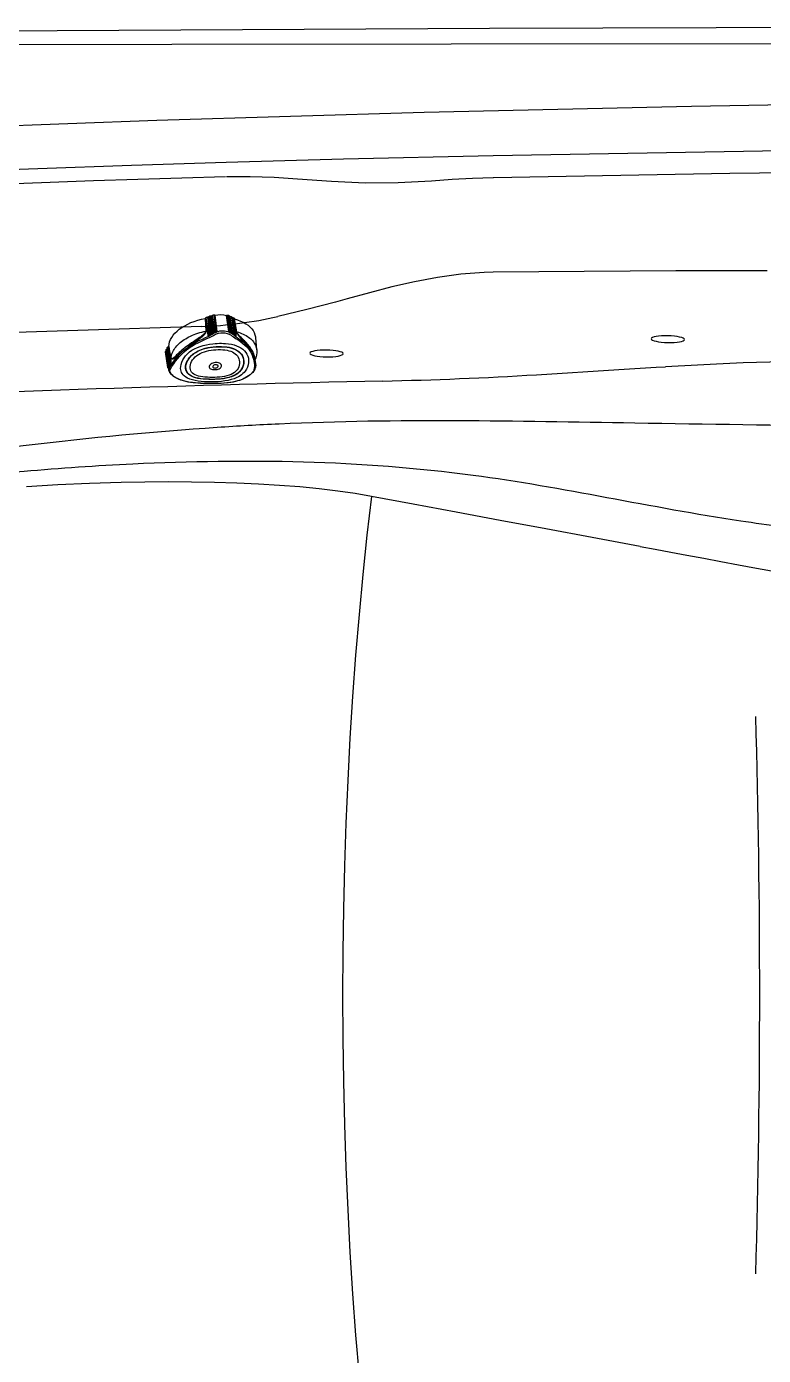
# Model space of a CAD drawing. Extents: x 398 to 509, y 623 to 780.
# Drawn here: x 421.09 to 437.24, y 705.87 to 735 of the extents above; entities that cross this region are included whole.
import ezdxf

# ---------------------------------------------------------------- set-up
doc = ezdxf.new("R2010")
doc.units = 0
doc.header["$MEASUREMENT"] = 0
for name, color, linetype in [('1', 4, 'Continuous'), ('JET', 3, 'Continuous'), ('LIGHT', 2, 'Continuous')]:
    doc.layers.add(name, color=color, linetype=linetype)

# ---------------------------------------------------------------- blocks, each defined once
blk = doc.blocks.new('On-OffValve_1646201-1')
at = {"layer": '1', "color": 3, "linetype": 'Continuous'}
for p, q in [((-0.083, 1.412), (-0.387, 1.218)), ((0.75, 1.263), (0.326, 1.005)), ((0.342, 0.985), (0.782, 1.238)), ((0.781, 1.24), (0.345, 0.992)), ((0.355, 0.969), (0.796, 1.222)), ((0.387, 1.08), (0.724, 1.254)), ((0.395, 1.074), (0.694, 1.229)), ((0.825, 1.229), (0.413, 0.979)), ((0.432, 0.965), (0.856, 1.206)), ((0.485, 0.939), (0.883, 1.18)), ((0.9, 1.189), (0.502, 0.947)), ((0.656, 1.088), (0.857, 1.203)), ((0.87, 1.187), (0.67, 1.072)), ((0.73, 1.25), (0.724, 1.254)), ((0.782, 1.238), (0.781, 1.24)), ((0.796, 1.222), (0.806, 1.217)), ((0.857, 1.203), (0.856, 1.206)), ((0.87, 1.187), (0.883, 1.18)), ((0.883, 1.18), (0.885, 1.179)), ((-0.807, 0.81), (-0.806, 0.819)), ((-0.807, 0.818), (-0.807, 0.81)), ((-0.806, 0.819), (-0.806, 0.811)), ((-0.799, 0.831), (-0.802, 0.829)), ((-0.787, 0.838), (-0.799, 0.831)), ((-0.787, 0.839), (-0.783, 0.86)), ((-0.784, 0.859), (-0.787, 0.838)), ((-0.787, 0.839), (-0.784, 0.844)), ((-0.784, 0.844), (-0.783, 0.86)), ((-0.783, 0.86), (-0.784, 0.859)), ((-0.783, 0.86), (-0.783, 0.859)), ((-0.754, 0.885), (-0.774, 0.873)), ((-0.764, 0.869), (-0.764, 0.866)), ((-0.764, 0.866), (-0.759, 0.869)), ((-0.761, 0.864), (-0.764, 0.866)), ((-0.757, 0.874), (-0.762, 0.87)), ((-0.76, 0.868), (-0.761, 0.866)), ((-0.752, 0.895), (-0.756, 0.875)), ((-0.755, 0.876), (-0.751, 0.896)), ((-0.755, 0.876), (-0.751, 0.88)), ((-0.751, 0.88), (-0.751, 0.896)), ((-0.585, 1.004), (-0.741, 0.91)), ((-0.732, 0.901), (-0.689, 0.926)), ((-0.732, 0.904), (-0.732, 0.901)), ((-0.596, 0.986), (-0.73, 0.907)), ((-0.586, 0.991), (-0.637, 0.961)), ((-0.628, 0.965), (-0.636, 0.96)), ((-0.594, 0.989), (-0.594, 0.989)), ((0.316, 0.996), (0.306, 0.99)), ((0.318, 0.998), (0.308, 0.986)), ((0.309, 0.975), (0.323, 0.992)), ((0.309, 0.975), (0.318, 0.972)), ((0.318, 0.998), (0.318, 0.998)), ((0.323, 0.992), (0.318, 0.972)), ((0.342, 0.988), (0.342, 0.985)), ((0.395, 1.074), (0.387, 1.08)), ((0.392, 0.943), (0.406, 0.939)), ((0.407, 0.974), (0.393, 0.966)), ((0.406, 0.974), (0.396, 0.962)), ((0.398, 0.95), (0.412, 0.967)), ((0.407, 0.974), (0.406, 0.973)), ((0.408, 0.947), (0.406, 0.939)), ((0.406, 0.939), (0.422, 0.935)), ((0.412, 0.967), (0.408, 0.947)), ((0.43, 0.958), (0.656, 1.088)), ((0.431, 0.962), (0.43, 0.958)), ((0.431, 0.932), (0.67, 1.072)), ((0.67, 1.072), (0.443, 0.942)), ((0.5, 0.945), (0.489, 0.934)), ((0.489, 0.919), (0.506, 0.936)), ((0.491, 0.936), (0.489, 0.934)), ((0.489, 0.919), (0.499, 0.914)), ((0.506, 0.936), (0.499, 0.914)), ((0.522, 0.924), (0.934, 1.157)), ((0.524, 0.93), (0.522, 0.924)), ((0.933, 1.161), (0.524, 0.93)), ((0.533, 0.907), (0.945, 1.14)), ((1.16, 0.872), (0.756, 0.629)), ((1.174, 0.858), (0.77, 0.616)), ((0.776, 0.616), (1.177, 0.857)), ((1.194, 0.793), (0.784, 0.567)), ((0.785, 0.584), (1.195, 0.809)), ((0.789, 0.586), (1.197, 0.811)), ((0.934, 1.157), (0.933, 1.161)), ((1.177, 0.857), (1.174, 0.858)), ((1.194, 0.793), (1.2, 0.776)), ((1.195, 0.809), (1.197, 0.811)), ((0.754, 0.598), (0.776, 0.599)), ((0.754, 0.598), (0.757, 0.586)), ((0.757, 0.586), (0.776, 0.599)), ((0.763, 0.477), (0.761, 0.489)), ((1.002, 0.658), (0.762, 0.521)), ((0.763, 0.51), (0.762, 0.521)), ((0.776, 0.616), (0.77, 0.616)), ((0.78, 0.403), (0.771, 0.46)), ((0.773, 0.491), (0.795, 0.491)), ((0.773, 0.491), (0.775, 0.479)), ((0.775, 0.479), (0.795, 0.491)), ((1.002, 0.658), (0.778, 0.525)), ((0.789, 0.586), (0.785, 0.584)), ((1.015, 0.642), (0.791, 0.509)), ((0.791, 0.509), (0.796, 0.508)), ((0.796, 0.421), (1.232, 0.68)), ((0.799, 0.509), (1.216, 0.759)), ((0.799, 0.461), (1.227, 0.695)), ((0.802, 0.477), (1.229, 0.711)), ((0.805, 0.479), (0.802, 0.477)), ((1.231, 0.712), (0.808, 0.48)), ((1.244, 0.663), (0.809, 0.404)), ((0.809, 0.404), (0.812, 0.403)), ((0.815, 0.357), (1.255, 0.599)), ((1.246, 0.661), (0.817, 0.405)), ((0.818, 0.372), (1.259, 0.614)), ((1.26, 0.615), (0.825, 0.376)), ((1.256, 0.598), (0.949, 0.384)), ((1.26, 0.586), (0.954, 0.373)), ((1.2, 0.776), (1.002, 0.658)), ((1.213, 0.76), (1.015, 0.642)), ((1.216, 0.759), (1.213, 0.76)), ((1.227, 0.695), (1.232, 0.68)), ((1.229, 0.711), (1.231, 0.712)), ((1.246, 0.661), (1.244, 0.663)), ((1.255, 0.599), (1.256, 0.598)), ((1.26, 0.586), (1.256, 0.598)), ((1.259, 0.614), (1.26, 0.615)), ((-0.817, 0.375), (-0.817, 0.375)), ((-0.817, 0.375), (-0.817, 0.374)), ((-0.592, 0.358), (-0.597, 0.361)), ((0.78, 0.371), (0.778, 0.383)), ((0.79, 0.385), (0.811, 0.385)), ((0.79, 0.385), (0.792, 0.374)), ((0.811, 0.385), (0.792, 0.374)), ((0.821, 0.374), (0.818, 0.372)), ((0.949, 0.384), (0.954, 0.373)), ((0.652, -0.317), (0.646, -0.314)), ((0.902, -0.403), (0.9, -0.317)), ((0.941, -0.312), (0.943, -0.399)), ((1.255, -0.754), (0.815, -1.008)), ((1.259, -0.773), (0.818, -1.027)), ((0.825, -1.027), (1.26, -0.776)), ((0.9, -0.485), (0.902, -0.403)), ((0.943, -0.399), (0.942, -0.48)), ((0.949, -0.909), (1.256, -0.754)), ((0.954, -0.902), (1.26, -0.747)), ((1.255, -0.754), (1.256, -0.754)), ((1.26, -0.747), (1.256, -0.754)), ((1.26, -0.776), (1.259, -0.773)), ((0.718, -1.17), (0.757, -1.148)), ((0.748, -1.148), (0.747, -1.148)), ((0.757, -1.142), (0.754, -1.146)), ((0.776, -1.15), (0.754, -1.146)), ((0.754, -1.148), (0.776, -1.152)), ((0.757, -1.142), (0.776, -1.15)), ((0.761, -1.103), (0.763, -1.097)), ((0.762, -1.114), (0.78, -1.104)), ((0.762, -1.114), (0.763, -1.109)), ((0.77, -1.086), (0.78, -1.055)), ((0.775, -1.095), (0.773, -1.101)), ((0.795, -1.103), (0.773, -1.101)), ((0.774, -1.104), (0.773, -1.104)), ((0.774, -1.104), (0.775, -1.103)), ((0.775, -1.095), (0.795, -1.103)), ((0.777, -1.104), (0.795, -1.105)), ((0.778, -1.048), (0.78, -1.042)), ((0.784, -1.112), (0.798, -1.104)), ((1.195, -0.896), (0.785, -1.13)), ((0.785, -1.13), (0.789, -1.132)), ((0.787, -1.15), (1.195, -0.926)), ((1.197, -0.898), (0.789, -1.132)), ((0.792, -1.04), (0.79, -1.046)), ((0.811, -1.047), (0.79, -1.046)), ((0.792, -1.04), (0.811, -1.047)), ((0.793, -1.049), (0.795, -1.049)), ((0.794, -1.049), (0.811, -1.05)), ((0.795, -1.049), (0.795, -1.049)), ((0.873, -1.021), (0.799, -1.063)), ((1.229, -0.837), (0.802, -1.082)), ((0.802, -1.082), (0.805, -1.083)), ((0.807, -1.102), (1.23, -0.87)), ((0.808, -1.083), (1.231, -0.839)), ((0.812, -1.05), (0.813, -1.05)), ((0.825, -1.047), (1.26, -0.808)), ((0.954, -0.902), (0.949, -0.909)), ((1.197, -0.898), (1.195, -0.896)), ((1.231, -0.839), (1.229, -0.837)), ((0.713, -1.172), (0.717, -1.17))]:
    blk.add_line(p, q, dxfattribs=at)
at = {"layer": '1', "color": 3, "linetype": 'Continuous', "flags": 128}
for points in [[(0.387, 1.08), (0.344, 1.11), (0.302, 1.138), (0.259, 1.164), (0.217, 1.188), (0.174, 1.209), (0.132, 1.227), (0.09, 1.244), (0.048, 1.257), (0.007, 1.268), (-0.033, 1.277), (-0.073, 1.283), (-0.112, 1.286), (-0.151, 1.287), (-0.188, 1.285), (-0.224, 1.28), (-0.259, 1.273), (-0.294, 1.263), (-0.326, 1.251), (-0.358, 1.236), (-0.387, 1.219)], [(0.724, 1.254), (0.646, 1.31), (0.568, 1.359), (0.489, 1.4), (0.412, 1.433), (0.335, 1.458), (0.261, 1.473), (0.188, 1.481), (0.119, 1.479), (0.053, 1.468), (-0.009, 1.449), (-0.067, 1.422), (-0.083, 1.411)], [(0.781, 1.24), (0.778, 1.248), (0.773, 1.254), (0.767, 1.259), (0.762, 1.263), (0.756, 1.264), (0.751, 1.263), (0.75, 1.262)], [(0.856, 1.206), (0.853, 1.213), (0.848, 1.22), (0.843, 1.225), (0.837, 1.229), (0.832, 1.23), (0.827, 1.23), (0.825, 1.229)], [(0.933, 1.161), (0.93, 1.169), (0.926, 1.176), (0.921, 1.182), (0.915, 1.187), (0.909, 1.189), (0.904, 1.19), (0.9, 1.188)], [(0.406, 0.886), (0.365, 0.9), (0.323, 0.915), (0.278, 0.931), (0.233, 0.947), (0.184, 0.964), (0.134, 0.981), (0.084, 0.996), (0.007, 1.017), (-0.069, 1.032), (-0.145, 1.042), (-0.22, 1.045), (-0.293, 1.042), (-0.362, 1.033), (-0.43, 1.018), (-0.497, 0.998), (-0.523, 0.988), (-0.548, 0.978), (-0.573, 0.967), (-0.597, 0.956), (-0.62, 0.943), (-0.642, 0.931), (-0.689, 0.901), (-0.73, 0.869), (-0.765, 0.838), (-0.781, 0.821), (-0.795, 0.805), (-0.807, 0.791), (-0.817, 0.776)], [(-0.806, 0.819), (-0.807, 0.818), (-0.807, 0.817)], [(-0.798, 0.831), (-0.797, 0.832), (-0.792, 0.832), (-0.792, 0.832)], [(-0.787, 0.839), (-0.787, 0.839), (-0.787, 0.839)], [(-0.774, 0.873), (-0.779, 0.869), (-0.783, 0.863)], [(-0.776, 0.867), (-0.78, 0.864), (-0.783, 0.86)], [(-0.782, 0.863), (-0.783, 0.861), (-0.783, 0.86)], [(-0.764, 0.869), (-0.769, 0.869), (-0.774, 0.868), (-0.778, 0.867), (-0.781, 0.865), (-0.782, 0.863)], [(-0.764, 0.869), (-0.77, 0.868), (-0.776, 0.867)], [(-0.774, 0.873), (-0.772, 0.874), (-0.769, 0.874), (-0.766, 0.873), (-0.762, 0.87)], [(-0.762, 0.87), (-0.763, 0.87), (-0.764, 0.869)], [(-0.757, 0.87), (-0.759, 0.868), (-0.761, 0.866)], [(-0.755, 0.876), (-0.757, 0.871), (-0.76, 0.868)], [(-0.751, 0.88), (-0.753, 0.875), (-0.757, 0.87)], [(-0.756, 0.875), (-0.756, 0.875), (-0.755, 0.876)], [(-0.751, 0.898), (-0.751, 0.897), (-0.752, 0.895)], [(-0.751, 0.896), (-0.752, 0.895), (-0.752, 0.895)], [(-0.741, 0.91), (-0.748, 0.904), (-0.751, 0.898)], [(-0.732, 0.904), (-0.737, 0.904), (-0.742, 0.903), (-0.747, 0.902), (-0.75, 0.9), (-0.751, 0.898)], [(-0.744, 0.902), (-0.748, 0.9), (-0.751, 0.896)], [(-0.745, 0.885), (-0.745, 0.882), (-0.745, 0.881), (-0.745, 0.88)], [(-0.732, 0.904), (-0.738, 0.904), (-0.744, 0.902)], [(-0.73, 0.907), (-0.733, 0.909), (-0.737, 0.911), (-0.74, 0.911), (-0.741, 0.91)], [(-0.73, 0.907), (-0.731, 0.905), (-0.732, 0.904)], [(-0.732, 0.901), (-0.728, 0.898), (-0.726, 0.898)], [(0.761, -0.369), (0.757, -0.285), (0.745, -0.199), (0.725, -0.112), (0.699, -0.024), (0.667, 0.063), (0.628, 0.149), (0.584, 0.233), (0.536, 0.316), (0.502, 0.37), (0.466, 0.422), (0.429, 0.472), (0.391, 0.521), (0.352, 0.568), (0.312, 0.613), (0.251, 0.676), (0.19, 0.733), (0.127, 0.783), (0.064, 0.826), (0, 0.862), (-0.064, 0.89), (-0.128, 0.909), (-0.192, 0.92), (-0.255, 0.922), (-0.317, 0.915), (-0.378, 0.899), (-0.436, 0.874), (-0.49, 0.841), (-0.54, 0.801), (-0.584, 0.753), (-0.622, 0.698), (-0.653, 0.637), (-0.676, 0.571), (-0.686, 0.524), (-0.693, 0.475), (-0.695, 0.424)], [(-0.594, 0.989), (-0.597, 0.985), (-0.598, 0.983), (-0.598, 0.983)], [(0.652, -0.317), (0.648, -0.245), (0.638, -0.171), (0.621, -0.097), (0.599, -0.022), (0.57, 0.052), (0.537, 0.126), (0.5, 0.198), (0.458, 0.269), (0.413, 0.337), (0.366, 0.403), (0.317, 0.465), (0.266, 0.523), (0.215, 0.577), (0.162, 0.626), (0.108, 0.669), (0.054, 0.706), (0, 0.737), (-0.055, 0.76), (-0.109, 0.777), (-0.164, 0.786), (-0.218, 0.788), (-0.271, 0.782), (-0.323, 0.768), (-0.373, 0.747), (-0.42, 0.719), (-0.463, 0.684), (-0.501, 0.643), (-0.534, 0.596), (-0.561, 0.544), (-0.58, 0.487), (-0.593, 0.426), (-0.597, 0.361)], [(-0.594, 0.989), (-0.594, 0.99), (-0.59, 0.995), (-0.583, 1.002), (-0.573, 1.01), (-0.56, 1.019), (-0.543, 1.029), (-0.522, 1.041), (-0.497, 1.053), (-0.465, 1.066), (-0.43, 1.078), (-0.384, 1.09), (-0.334, 1.1)], [(0.646, -0.314), (0.642, -0.235), (0.63, -0.155), (0.61, -0.074), (0.583, 0.007), (0.55, 0.087), (0.511, 0.167), (0.467, 0.244), (0.427, 0.308), (0.384, 0.369), (0.339, 0.428), (0.293, 0.484), (0.246, 0.537), (0.199, 0.584), (0.151, 0.627), (0.103, 0.666), (0.054, 0.699), (-0.002, 0.731), (-0.058, 0.755), (-0.114, 0.772), (-0.17, 0.78), (-0.226, 0.78), (-0.281, 0.772), (-0.334, 0.756), (-0.385, 0.732), (-0.428, 0.703), (-0.468, 0.669), (-0.504, 0.628), (-0.534, 0.582), (-0.559, 0.532), (-0.577, 0.477), (-0.588, 0.419), (-0.592, 0.358)], [(-0.227, 1.077), (-0.289, 1.073), (-0.351, 1.065)], [(-0.334, 1.1), (-0.273, 1.108), (-0.21, 1.112)], [(-0.227, 1.077), (-0.161, 1.078), (-0.093, 1.076), (-0.065, 1.075), (-0.036, 1.073), (-0.007, 1.071), (0.015, 1.069), (0.065, 1.065), (0.116, 1.061), (0.166, 1.057), (0.188, 1.055), (0.21, 1.054), (0.233, 1.054), (0.255, 1.053), (0.278, 1.053), (0.301, 1.054), (0.319, 1.056), (0.341, 1.058), (0.355, 1.061), (0.363, 1.063), (0.371, 1.065), (0.378, 1.067), (0.395, 1.074)], [(-0.21, 1.112), (-0.166, 1.112), (-0.122, 1.111), (-0.079, 1.109), (-0.041, 1.105), (-0.004, 1.101), (0.032, 1.097), (0.071, 1.092), (0.109, 1.087), (0.143, 1.082), (0.177, 1.077), (0.223, 1.072), (0.265, 1.068), (0.303, 1.067), (0.329, 1.067), (0.352, 1.07), (0.371, 1.074), (0.387, 1.08)], [(0.306, 0.99), (0.294, 0.98), (0.292, 0.976), (0.292, 0.972)], [(0.303, 0.965), (0.296, 0.968), (0.292, 0.972)], [(0.309, 0.975), (0.306, 0.97), (0.303, 0.965)], [(0.312, 0.962), (0.307, 0.964), (0.303, 0.965)], [(0.304, 0.978), (0.305, 0.977), (0.306, 0.976), (0.307, 0.975), (0.309, 0.975)], [(0.312, 0.962), (0.316, 0.967), (0.318, 0.972)], [(0.329, 0.961), (0.32, 0.961), (0.312, 0.962)], [(0.326, 1.005), (0.321, 1.002), (0.318, 0.998)], [(0.333, 0.991), (0.327, 0.991), (0.323, 0.992)], [(0.345, 0.992), (0.343, 0.996), (0.34, 1), (0.336, 1.003), (0.333, 1.005), (0.33, 1.006), (0.327, 1.006), (0.326, 1.005)], [(0.329, 0.961), (0.341, 0.963), (0.355, 0.969)], [(0.345, 0.992), (0.343, 0.99), (0.342, 0.988)], [(0.393, 0.966), (0.381, 0.956), (0.379, 0.951), (0.379, 0.947)], [(0.379, 0.947), (0.385, 0.945), (0.392, 0.943)], [(0.397, 0.962), (0.392, 0.956), (0.391, 0.953), (0.391, 0.952), (0.392, 0.951), (0.393, 0.95), (0.394, 0.95), (0.398, 0.95)], [(0.421, 0.935), (0.407, 0.938), (0.392, 0.943)], [(0.413, 0.979), (0.409, 0.977), (0.406, 0.974)], [(0.412, 0.967), (0.411, 0.968), (0.409, 0.969), (0.407, 0.972), (0.406, 0.974), (0.406, 0.974)], [(0.408, 0.947), (0.41, 0.946), (0.413, 0.946), (0.416, 0.947), (0.419, 0.949), (0.425, 0.953), (0.43, 0.958)], [(0.422, 0.965), (0.417, 0.966), (0.412, 0.967)], [(0.413, 0.979), (0.414, 0.98), (0.417, 0.98), (0.42, 0.979), (0.424, 0.977), (0.427, 0.973), (0.43, 0.969), (0.432, 0.965)], [(0.421, 0.935), (0.431, 0.937), (0.443, 0.942)], [(0.431, 0.962), (0.431, 0.964), (0.432, 0.965)], [(0.47, 0.919), (0.451, 0.926), (0.431, 0.932)], [(0.485, 0.939), (0.473, 0.929), (0.47, 0.924), (0.47, 0.919)], [(0.47, 0.919), (0.477, 0.921), (0.483, 0.924)], [(0.482, 0.909), (0.475, 0.913), (0.47, 0.919)], [(0.489, 0.919), (0.486, 0.913), (0.482, 0.909)], [(0.492, 0.904), (0.487, 0.906), (0.482, 0.909)], [(0.492, 0.904), (0.496, 0.909), (0.499, 0.914)], [(0.512, 0.9), (0.502, 0.901), (0.492, 0.904)], [(0.503, 0.947), (0.5, 0.945), (0.5, 0.945)], [(0.503, 0.948), (0.504, 0.948), (0.507, 0.949), (0.51, 0.948), (0.513, 0.946), (0.517, 0.943), (0.519, 0.94), (0.522, 0.935), (0.523, 0.932), (0.524, 0.931), (0.524, 0.931), (0.524, 0.93), (0.524, 0.93), (0.524, 0.93), (0.524, 0.93)], [(0.51, 0.914), (0.516, 0.918), (0.522, 0.924)], [(0.512, 0.9), (0.522, 0.902), (0.533, 0.907)], [(1.197, 0.811), (1.199, 0.815), (1.2, 0.821), (1.2, 0.828), (1.197, 0.835), (1.193, 0.843), (1.189, 0.849), (1.183, 0.854), (1.177, 0.857)], [(-0.847, 0.618), (-0.847, 0.623), (-0.847, 0.625)], [(-0.847, 0.618), (-0.846, 0.562), (-0.841, 0.51)], [(-0.839, 0.496), (-0.831, 0.439), (-0.817, 0.374)], [(-0.695, 0.424), (-0.693, 0.372), (-0.686, 0.319), (-0.676, 0.264), (-0.653, 0.181), (-0.622, 0.096), (-0.584, 0.011), (-0.54, -0.075), (-0.49, -0.161), (-0.436, -0.245), (-0.378, -0.328), (-0.317, -0.409), (-0.255, -0.487), (-0.192, -0.562), (-0.128, -0.632), (-0.064, -0.697), (0, -0.755), (0.064, -0.807), (0.127, -0.85), (0.19, -0.884), (0.251, -0.909), (0.312, -0.923), (0.352, -0.927), (0.391, -0.926), (0.429, -0.92), (0.466, -0.91), (0.502, -0.894), (0.536, -0.874), (0.584, -0.836), (0.628, -0.79), (0.667, -0.735), (0.699, -0.672), (0.725, -0.603), (0.745, -0.529), (0.757, -0.451), (0.761, -0.369)], [(0.55, -0.272), (0.547, -0.211), (0.538, -0.148), (0.523, -0.086), (0.503, -0.023), (0.479, 0.04), (0.45, 0.102), (0.417, 0.163), (0.381, 0.223), (0.342, 0.28), (0.302, 0.335), (0.26, 0.388), (0.218, 0.438), (0.174, 0.483), (0.13, 0.525), (0.086, 0.562), (0.041, 0.594), (-0.005, 0.621), (-0.05, 0.641), (-0.096, 0.656), (-0.142, 0.664), (-0.187, 0.665), (-0.233, 0.66), (-0.277, 0.648), (-0.32, 0.63), (-0.361, 0.606), (-0.398, 0.576), (-0.432, 0.541), (-0.461, 0.5), (-0.484, 0.456), (-0.502, 0.407), (-0.512, 0.355), (-0.516, 0.3)], [(0.866, -0.406), (0.863, -0.314), (0.855, -0.221), (0.842, -0.126), (0.835, -0.08), (0.826, -0.034), (0.817, 0.011), (0.808, 0.057), (0.798, 0.102), (0.778, 0.186), (0.758, 0.269), (0.739, 0.351), (0.73, 0.393), (0.721, 0.435), (0.714, 0.472), (0.707, 0.511)], [(0.742, 0.594), (0.74, 0.604), (0.742, 0.614)], [(0.756, 0.629), (0.747, 0.622), (0.742, 0.614)], [(0.754, 0.598), (0.748, 0.596), (0.742, 0.594)], [(0.745, 0.582), (0.743, 0.588), (0.742, 0.594)], [(0.757, 0.586), (0.751, 0.584), (0.745, 0.582)], [(0.754, 0.566), (0.748, 0.573), (0.745, 0.582)], [(0.762, 0.577), (0.757, 0.572), (0.754, 0.566)], [(0.754, 0.566), (0.76, 0.563), (0.768, 0.562), (0.784, 0.567)], [(0.762, 0.521), (0.758, 0.543), (0.754, 0.566)], [(0.77, 0.616), (0.762, 0.612), (0.756, 0.608)], [(0.761, 0.489), (0.761, 0.499), (0.763, 0.51)], [(0.773, 0.491), (0.767, 0.49), (0.761, 0.489)], [(0.778, 0.525), (0.769, 0.518), (0.763, 0.51)], [(0.775, 0.479), (0.769, 0.478), (0.763, 0.477)], [(0.771, 0.46), (0.765, 0.467), (0.763, 0.477)], [(0.771, 0.46), (0.776, 0.457), (0.784, 0.456), (0.799, 0.461)], [(0.789, 0.586), (0.789, 0.586), (0.789, 0.586), (0.789, 0.586), (0.789, 0.587), (0.789, 0.587), (0.789, 0.587), (0.79, 0.589), (0.791, 0.594), (0.791, 0.597), (0.79, 0.601), (0.788, 0.605), (0.786, 0.608), (0.783, 0.611), (0.781, 0.614), (0.778, 0.615), (0.777, 0.616), (0.777, 0.616), (0.776, 0.616), (0.776, 0.616), (0.776, 0.616), (0.776, 0.616)], [(0.791, 0.509), (0.784, 0.506), (0.777, 0.501)], [(0.778, 0.383), (0.778, 0.393), (0.78, 0.403)], [(0.796, 0.421), (0.786, 0.412), (0.78, 0.403)], [(0.809, 0.404), (0.8, 0.4), (0.793, 0.395)], [(0.801, 0.482), (0.798, 0.486), (0.795, 0.491)], [(0.796, 0.508), (0.797, 0.509), (0.799, 0.509)], [(0.799, 0.509), (0.802, 0.507), (0.805, 0.503), (0.808, 0.499), (0.81, 0.494), (0.811, 0.49), (0.811, 0.486), (0.81, 0.482), (0.808, 0.48)], [(0.805, 0.479), (0.804, 0.479), (0.801, 0.482)], [(0.808, 0.48), (0.807, 0.479), (0.805, 0.479)], [(0.825, 0.376), (0.827, 0.378), (0.828, 0.381), (0.829, 0.385), (0.828, 0.39), (0.826, 0.394), (0.823, 0.399), (0.82, 0.402), (0.817, 0.405)], [(1.231, 0.712), (1.234, 0.716), (1.236, 0.721), (1.236, 0.728), (1.234, 0.735), (1.231, 0.742), (1.227, 0.749), (1.221, 0.755), (1.216, 0.759)], [(1.26, 0.615), (1.264, 0.618), (1.266, 0.624), (1.266, 0.63), (1.264, 0.637), (1.261, 0.645), (1.257, 0.651), (1.252, 0.657), (1.246, 0.661)], [(1.26, -0.747), (1.308, -0.703), (1.35, -0.651), (1.386, -0.591), (1.416, -0.525), (1.439, -0.452), (1.456, -0.374), (1.466, -0.29), (1.47, -0.202), (1.466, -0.109), (1.456, -0.014), (1.439, 0.084), (1.416, 0.184), (1.386, 0.285), (1.35, 0.386), (1.308, 0.487), (1.26, 0.586)], [(-0.817, 0.375), (-0.797, 0.303), (-0.769, 0.225), (-0.739, 0.152), (-0.706, 0.084), (-0.672, 0.02), (-0.624, -0.062), (-0.576, -0.137), (-0.531, -0.205), (-0.487, -0.266), (-0.447, -0.321), (-0.409, -0.371), (-0.378, -0.412), (-0.348, -0.45), (-0.318, -0.488), (-0.287, -0.526), (-0.256, -0.564), (-0.208, -0.622), (-0.159, -0.68), (-0.109, -0.738), (-0.057, -0.795), (-0.001, -0.852), (0.043, -0.895), (0.091, -0.94), (0.143, -0.984), (0.201, -1.029), (0.264, -1.072), (0.334, -1.114), (0.411, -1.151)], [(-0.817, 0.374), (-0.804, 0.326), (-0.788, 0.275), (-0.767, 0.22), (-0.744, 0.165), (-0.714, 0.101), (-0.68, 0.037), (-0.644, -0.027), (-0.582, -0.127), (-0.515, -0.225), (-0.444, -0.323), (-0.371, -0.417), (-0.298, -0.51), (-0.252, -0.567), (-0.205, -0.623), (-0.159, -0.678), (-0.112, -0.731), (-0.064, -0.784), (-0.016, -0.834), (0.032, -0.882), (0.08, -0.927), (0.139, -0.979), (0.198, -1.025), (0.254, -1.064), (0.307, -1.097), (0.358, -1.124), (0.406, -1.147)], [(-0.597, 0.361), (-0.593, 0.294), (-0.58, 0.224), (-0.561, 0.153), (-0.534, 0.081), (-0.501, 0.008), (-0.463, -0.066), (-0.42, -0.139), (-0.373, -0.211), (-0.323, -0.282), (-0.271, -0.351), (-0.218, -0.418), (-0.164, -0.482), (-0.109, -0.543), (-0.055, -0.598), (0, -0.649), (0.054, -0.693), (0.108, -0.73), (0.162, -0.759), (0.215, -0.781), (0.266, -0.793), (0.317, -0.797), (0.366, -0.791), (0.413, -0.776), (0.458, -0.751), (0.5, -0.719), (0.537, -0.678), (0.57, -0.631), (0.599, -0.577), (0.621, -0.518), (0.638, -0.455), (0.648, -0.387), (0.652, -0.317)], [(-0.592, 0.358), (-0.588, 0.294), (-0.577, 0.228), (-0.559, 0.16), (-0.534, 0.091), (-0.504, 0.022), (-0.468, -0.048), (-0.428, -0.117), (-0.385, -0.186), (-0.334, -0.26), (-0.281, -0.332), (-0.226, -0.401), (-0.17, -0.468), (-0.114, -0.531), (-0.058, -0.589), (-0.002, -0.641), (0.054, -0.687), (0.104, -0.721), (0.153, -0.749), (0.202, -0.771), (0.25, -0.784), (0.296, -0.79), (0.342, -0.788), (0.385, -0.778), (0.427, -0.76), (0.467, -0.735), (0.511, -0.697), (0.55, -0.649), (0.583, -0.594), (0.61, -0.531), (0.63, -0.463), (0.642, -0.39), (0.646, -0.314)], [(-0.516, 0.3), (-0.512, 0.243), (-0.502, 0.185), (-0.484, 0.124), (-0.461, 0.063), (-0.432, 0.002), (-0.398, -0.06), (-0.361, -0.122), (-0.32, -0.182), (-0.277, -0.242), (-0.233, -0.301), (-0.187, -0.358), (-0.142, -0.413), (-0.096, -0.464), (-0.05, -0.512), (-0.005, -0.555), (0.041, -0.593), (0.086, -0.625), (0.13, -0.651), (0.174, -0.67), (0.218, -0.681), (0.26, -0.684), (0.302, -0.679), (0.342, -0.665), (0.381, -0.644), (0.417, -0.616), (0.45, -0.581), (0.479, -0.541), (0.503, -0.495), (0.523, -0.444), (0.538, -0.389), (0.547, -0.332), (0.55, -0.272)], [(-0.16, 0.047), (-0.157, 0.074), (-0.149, 0.096), (-0.135, 0.114), (-0.118, 0.127), (-0.097, 0.134), (-0.075, 0.135), (-0.051, 0.13), (-0.027, 0.119), (-0.003, 0.102), (0.02, 0.081), (0.041, 0.056), (0.06, 0.027), (0.076, -0.004), (0.088, -0.036), (0.095, -0.068), (0.097, -0.098)], [(0.097, -0.098), (0.095, -0.127), (0.088, -0.152), (0.076, -0.172), (0.06, -0.186), (0.041, -0.194), (0.02, -0.195), (-0.003, -0.188), (-0.027, -0.175), (-0.051, -0.156), (-0.075, -0.133), (-0.097, -0.106), (-0.118, -0.076), (-0.135, -0.045), (-0.149, -0.013), (-0.157, 0.018), (-0.16, 0.047)], [(-0.093, 0.002), (-0.091, 0.017), (-0.086, 0.029), (-0.077, 0.037), (-0.065, 0.041), (-0.05, 0.04), (-0.035, 0.034), (-0.02, 0.024), (-0.006, 0.009), (0.006, -0.009), (0.014, -0.027), (0.018, -0.045), (0.02, -0.063)], [(0.02, -0.063), (0.018, -0.079), (0.014, -0.092), (0.006, -0.101), (-0.006, -0.105), (-0.02, -0.104), (-0.035, -0.097), (-0.05, -0.085), (-0.065, -0.069), (-0.077, -0.051), (-0.086, -0.032), (-0.091, -0.014), (-0.093, 0.002)], [(0.79, 0.385), (0.784, 0.384), (0.778, 0.383)], [(0.78, 0.371), (0.786, 0.373), (0.792, 0.374)], [(0.788, 0.355), (0.783, 0.362), (0.78, 0.371)], [(0.9, -0.317), (0.893, -0.226), (0.882, -0.134), (0.867, -0.04), (0.849, 0.056), (0.829, 0.153), (0.808, 0.253), (0.788, 0.355)], [(0.817, 0.376), (0.814, 0.38), (0.811, 0.385)], [(0.821, 0.374), (0.819, 0.374), (0.817, 0.376)], [(0.825, 0.376), (0.823, 0.375), (0.821, 0.374)], [(0.949, 0.384), (0.936, 0.372), (0.924, 0.354), (0.919, 0.345), (0.913, 0.332), (0.908, 0.315), (0.904, 0.302), (0.9, 0.283), (0.896, 0.263), (0.894, 0.242), (0.891, 0.222), (0.89, 0.201), (0.888, 0.18), (0.888, 0.159), (0.887, 0.132), (0.887, 0.104), (0.887, 0.077), (0.887, 0.048), (0.888, 0.02), (0.889, -0.009), (0.89, -0.038), (0.892, -0.077), (0.895, -0.159), (0.898, -0.239), (0.9, -0.317)], [(0.954, 0.373), (0.943, 0.362), (0.934, 0.346), (0.926, 0.324), (0.92, 0.298), (0.916, 0.269), (0.914, 0.237), (0.913, 0.2), (0.913, 0.161), (0.915, 0.117), (0.918, 0.07), (0.921, 0.017), (0.925, -0.037), (0.93, -0.1), (0.934, -0.163), (0.939, -0.238), (0.941, -0.312)], [(0.954, -0.902), (0.98, -0.878), (1.004, -0.851), (1.026, -0.822), (1.047, -0.791), (1.065, -0.757), (1.082, -0.722), (1.097, -0.685), (1.11, -0.645), (1.121, -0.604), (1.13, -0.562), (1.137, -0.517), (1.143, -0.471), (1.146, -0.424), (1.147, -0.376), (1.146, -0.326), (1.143, -0.275), (1.137, -0.223), (1.13, -0.171), (1.121, -0.117), (1.11, -0.064), (1.097, -0.009), (1.082, 0.045), (1.065, 0.1), (1.047, 0.155), (1.026, 0.21), (1.004, 0.265), (0.98, 0.319), (0.954, 0.373)], [(0.9, -0.485), (0.9, -0.518), (0.898, -0.551), (0.897, -0.584), (0.896, -0.616), (0.894, -0.647), (0.892, -0.677), (0.891, -0.707), (0.89, -0.729), (0.888, -0.771), (0.887, -0.809), (0.887, -0.843), (0.888, -0.855), (0.89, -0.867), (0.892, -0.878), (0.894, -0.889), (0.898, -0.898), (0.903, -0.905), (0.906, -0.91), (0.912, -0.914), (0.916, -0.915), (0.92, -0.916), (0.923, -0.916), (0.927, -0.916), (0.931, -0.916), (0.935, -0.915), (0.949, -0.909)], [(0.942, -0.48), (0.94, -0.529), (0.937, -0.576), (0.934, -0.62), (0.931, -0.657), (0.927, -0.693), (0.924, -0.724), (0.92, -0.757), (0.917, -0.786), (0.915, -0.811), (0.914, -0.834), (0.913, -0.861), (0.915, -0.882), (0.92, -0.897), (0.926, -0.904), (0.933, -0.907), (0.943, -0.907), (0.954, -0.902)], [(1.26, -0.808), (1.261, -0.807), (1.264, -0.803), (1.266, -0.798), (1.266, -0.791), (1.264, -0.784), (1.26, -0.776)], [(0.406, -1.147), (0.461, -1.168), (0.513, -1.182), (0.562, -1.188), (0.605, -1.188), (0.642, -1.181), (0.671, -1.168), (0.693, -1.147), (0.708, -1.12)], [(0.406, -1.147), (0.411, -1.151), (0.411, -1.151)], [(0.717, -1.17), (0.724, -1.166), (0.742, -1.151)], [(0.742, -1.151), (0.74, -1.15), (0.742, -1.148)], [(0.742, -1.148), (0.743, -1.145), (0.745, -1.143)], [(0.754, -1.146), (0.748, -1.146), (0.742, -1.148)], [(0.748, -1.148), (0.745, -1.149), (0.742, -1.151)], [(0.742, -1.151), (0.747, -1.149), (0.748, -1.148)], [(0.745, -1.143), (0.748, -1.139), (0.754, -1.134)], [(0.757, -1.142), (0.751, -1.142), (0.745, -1.143)], [(0.747, -1.148), (0.75, -1.148), (0.754, -1.148)], [(0.754, -1.146), (0.753, -1.147), (0.754, -1.148), (0.754, -1.148)], [(0.754, -1.134), (0.758, -1.124), (0.762, -1.114)], [(0.754, -1.134), (0.757, -1.134), (0.762, -1.136)], [(0.773, -1.101), (0.767, -1.101), (0.761, -1.103)], [(0.763, -1.109), (0.761, -1.107), (0.761, -1.103)], [(0.763, -1.097), (0.765, -1.092), (0.77, -1.086)], [(0.775, -1.095), (0.769, -1.095), (0.763, -1.097)], [(0.763, -1.109), (0.769, -1.108), (0.777, -1.104)], [(0.77, -1.086), (0.774, -1.086), (0.779, -1.089)], [(0.773, -1.101), (0.773, -1.102), (0.774, -1.103), (0.775, -1.103)], [(0.779, -1.089), (0.777, -1.091), (0.775, -1.092), (0.775, -1.094), (0.775, -1.095)], [(0.775, -1.103), (0.775, -1.103), (0.777, -1.104)], [(0.776, -1.151), (0.776, -1.151), (0.776, -1.151), (0.776, -1.15)], [(0.79, -1.046), (0.784, -1.046), (0.778, -1.048)], [(0.78, -1.055), (0.778, -1.053), (0.778, -1.048)], [(0.78, -1.042), (0.783, -1.035), (0.788, -1.029)], [(0.792, -1.04), (0.786, -1.04), (0.78, -1.042)], [(0.78, -1.055), (0.786, -1.054), (0.796, -1.049)], [(0.789, -1.132), (0.789, -1.132), (0.789, -1.132), (0.789, -1.132), (0.789, -1.133), (0.791, -1.137), (0.791, -1.143), (0.79, -1.146), (0.789, -1.149), (0.787, -1.15)], [(0.79, -1.046), (0.79, -1.047), (0.79, -1.048), (0.791, -1.049), (0.793, -1.049)], [(0.795, -1.105), (0.795, -1.105), (0.795, -1.103)], [(0.797, -1.105), (0.802, -1.104), (0.808, -1.102)], [(0.805, -1.083), (0.807, -1.083), (0.808, -1.083)], [(0.808, -1.083), (0.81, -1.087), (0.811, -1.092), (0.811, -1.096), (0.81, -1.1), (0.808, -1.102), (0.807, -1.102)], [(0.811, -1.05), (0.811, -1.05), (0.811, -1.047)], [(0.812, -1.05), (0.819, -1.049), (0.825, -1.047)], [(0.813, -1.05), (0.813, -1.05), (0.814, -1.049), (0.815, -1.047), (0.817, -1.043), (0.818, -1.038), (0.82, -1.033), (0.821, -1.028)], [(0.821, -1.028), (0.819, -1.027), (0.818, -1.027)], [(0.821, -1.028), (0.823, -1.028), (0.825, -1.027)], [(0.825, -1.027), (0.827, -1.032), (0.828, -1.036), (0.829, -1.041), (0.828, -1.044), (0.826, -1.046), (0.825, -1.047)], [(1.194, -0.89), (1.194, -0.891), (1.195, -0.896)], [(1.194, -0.926), (1.197, -0.924), (1.2, -0.919), (1.2, -0.913), (1.199, -0.906), (1.197, -0.898)], [(1.226, -0.827), (1.227, -0.832), (1.229, -0.837)], [(1.23, -0.87), (1.231, -0.87), (1.234, -0.866), (1.236, -0.861), (1.236, -0.854), (1.234, -0.847), (1.231, -0.839)]]:
    blk.add_lwpolyline(points, dxfattribs=at)
at = {"layer": '1', "color": 3, "linetype": 'Continuous'}
for centre, radius, start, end in [((-0.073, 0.728), 0.583, 122.6264, 153.3058), ((0.809, 1.247), 0.0287, 199.4606, 242.1258), ((0.885, 1.212), 0.0296, 198.5981, 239.8446), ((-0.581, 0.678), 0.263, 150.403, 177.3803), ((-0.768, 0.781), 0.0492, 146.6701, 184.879), ((-0.371, 0.49), 0.541, 118.3862, 144.0114), ((-0.791, 0.818), 0.015, 132.7379, 179.1835), ((-0.791, 0.813), 0.0159, 97.7446, 160.2166), ((-0.794, 0.86), 0.0196, 300.5761, 321.5256), ((-0.89, 0.956), 0.156, 316.0262, 324.4283), ((-0.774, 0.879), 0.0184, 323.5101, 349.4793), ((-0.761, 0.898), 0.0201, 297.7754, 320.2886), ((-0.831, 0.971), 0.121, 315.0074, 324.9436), ((-0.223, 0.274), 0.801, 99.1646, 120.3939), ((-0.378, 0.633), 0.413, 111.2628, 120.075), ((-0.239, 0.281), 0.792, 98.0712, 111.3991), ((-0.308, -0.66), 1.739, 69.7999, 87.3037), ((0.288, 0.994), 0.0223, 279.8656, 316.6059), ((0.316, 0.977), 0.012, 132.8512, 173.6799), ((0.31, 1), 0.0107, 247.3165, 274.1162), ((0.329, 1.003), 0.0128, 203.514, 238.4257), ((0.166, 0.625), 0.403, 64.1506, 67.8704), ((0.322, 0.982), 0.0103, 248.3644, 300.9567), ((0.311, 1.007), 0.0377, 296.4823, 324.9097), ((0.828, 1.034), 0.505, 186.923, 188.3668), ((1.068, 3.444), 2.591, 253.4341, 254.876), ((0.318, 0.922), 0.0706, 69.7709, 77.8653), ((0.369, 0.995), 0.0294, 199.6119, 241.3569), ((0.385, 0.97), 0.0244, 255.9426, 302.0469), ((0.507, 0.854), 0.146, 138.8216, 142.338), ((0.398, 0.975), 0.0107, 243.7512, 276.8356), ((0.251, 0.453), 0.46, 7.234, 70.293), ((0.154, 0.428), 0.601, 62.648, 65.1698), ((0.427, 0.954), 0.0207, 201.7189, 254.1716), ((0.47, 1.086), 0.159, 252.1766, 255.8914), ((0.404, 0.888), 0.0789, 70.2367, 76.9921), ((0.458, 0.968), 0.0302, 198.7103, 239.3303), ((0.498, 0.922), 0.0156, 125.3943, 171.0888), ((0.488, 0.924), 0.00536, 184.5758, 276.8475), ((0.49, 0.949), 0.0111, 237.4945, 282.2256), ((0.505, 0.924), 0.0108, 240.3802, 299.2732), ((0.513, 0.948), 0.0138, 192.6322, 238.2976), ((0.423, 0.641), 0.307, 70.8464, 74.3964), ((0.582, 0.918), 0.072, 183.1511, 194.6226), ((0.299, 0.495), 0.458, 15.0692, 62.3224), ((0.553, 0.932), 0.0325, 194.3339, 231.2543), ((0.964, 1.165), 0.0318, 194.287, 231.524), ((0.47, 0.538), 0.767, 25.8286, 51.7606), ((1.185, 0.883), 0.0266, 204.0001, 246.1073), ((1.209, 0.8), 0.0162, 145.6928, 207.4636), ((-0.522, 0.638), 0.326, 154.8798, 183.4104), ((0.037, 0.62), 0.884, 180.0119, 185.9702), ((0.179, 0.624), 1.027, 185.006, 188.9378), ((0.134, 0.609), 0.979, 185.1473, 193.8397), ((0.767, 0.653), 0.0469, 237.333, 256.5591), ((0.763, 0.601), 0.00917, 134.9566, 201.5153), ((0.781, 0.641), 0.0274, 204.3169, 245.9616), ((0.765, 0.584), 0.00792, 170.9845, 246.6935), ((0.767, 0.602), 0.0251, 257.0841, 314.3777), ((0.798, 0.551), 0.054, 230.6169, 247.877), ((0.801, 0.445), 0.0338, 131.0732, 154.876), ((0.783, 0.493), 0.0102, 126.1898, 189.2849), ((0.782, 0.477), 0.00695, 162.5183, 247.2441), ((0.821, 0.608), 0.0455, 169.3193, 190.6958), ((0.807, 0.617), 0.0351, 209.0722, 238.7728), ((0.807, 0.535), 0.0307, 198.4766, 238.669), ((0.784, 0.496), 0.0263, 257.7811, 311.5065), ((0.817, 0.454), 0.0632, 234.1149, 248.2946), ((0.799, 0.574), 0.0167, 146.1189, 207.149), ((0.8, 0.388), 0.00969, 128.5382, 194.2732), ((0.926, 0.493), 0.131, 173.2483, 180.888), ((0.901, 0.526), 0.107, 189.4744, 206.3464), ((0.826, 0.43), 0.0313, 197.1166, 237.1694), ((0.812, 0.467), 0.0143, 136.0392, 205.4145), ((1.024, 0.383), 0.213, 174.5845, 179.652), ((0.812, 0.415), 0.0114, 271.2817, 296.7378), ((0.864, 0.403), 0.0524, 179.347, 213.8469), ((1.229, 0.786), 0.0299, 197.9258, 238.8136), ((1.239, 0.702), 0.014, 135.7318, 206.2697), ((1.261, 0.688), 0.0305, 196.3497, 237.3223), ((1.267, 0.604), 0.0132, 132.0066, 204.9648), ((0.817, 0.343), 0.0311, 130.8854, 157.5637), ((0.8, 0.376), 0.0244, 241.3958, 306.3836), ((0.798, 0.373), 0.00641, 167.3892, 256.0035), ((0.8, 0.395), 0.0289, 262.8868, 307.122), ((0.827, 0.362), 0.0135, 132.3324, 204.1164), ((-1.078, -0.35), 1.945, 336.6737, 358.3476), ((-1.202, -0.334), 2.108, 340.7505, 355.8998), ((1.278, -0.761), 0.023, 164.7256, 214.0045), ((0.585, -0.832), 0.364, 241.4533, 290.6819), ((0.729, -1.065), 0.0592, 248.9838, 303.5568), ((0.874, -1.271), 0.183, 119.4991, 131.1607), ((0.764, -1.143), 0.0069, 109.891, 171.6131), ((0.787, -1.182), 0.0517, 92.1257, 119.2328), ((0.775, -1.119), 0.0155, 92.8154, 138.9238), ((0.86, -1.171), 0.124, 119.1671, 136.3545), ((0.758, -1.124), 0.032, 305.661, 346.4313), ((0.779, -1.138), 0.0143, 256.5637, 303.0932), ((0.803, -1.127), 0.0454, 91.5981, 122.73), ((0.793, -1.067), 0.0178, 88.5168, 138.1665), ((0.802, -1.12), 0.0195, 155.9642, 210.445), ((0.868, -1.103), 0.109, 119.3859, 137.3309), ((0.782, -1.051), 0.0232, 50.6497, 74.7487), ((0.8, -1.04), 0.00725, 114.4879, 181.077), ((0.766, -1.075), 0.0395, 315.507, 348.5567), ((0.82, -1.071), 0.0444, 92.6825, 121.9075), ((0.771, -1.083), 0.0341, 319.237, 359.6631), ((0.821, -1.07), 0.0223, 162.6678, 213.2049), ((0.774, -1.016), 0.0481, 320.2002, 346.5653), ((0.811, -1.05), 0.000526, 311.7746, 351.7358), ((0.837, -1.013), 0.0234, 165.46, 213.8931)]:
    blk.add_arc(centre, radius, start, end, dxfattribs=at)
blk = doc.blocks.new('2018 PRISM')
at = {"layer": '1', "linetype": 'Continuous', "lineweight": 25}
blk.add_line((32.736, 85.911), (32.541, 85.906), dxfattribs=at)
at = {"layer": '1', "color": 6, "linetype": 'Continuous', "lineweight": 25, "flags": 128}
blk.add_lwpolyline([(107.127, 91.052), (92.233, 91.175), (77.338, 91.256), (62.444, 91.297), (47.55, 91.297), (32.655, 91.256), (17.761, 91.175), (2.867, 91.052)], dxfattribs=at)
at = {"layer": '1', "linetype": 'Continuous', "lineweight": 25, "flags": 128}
for points in [[(2.891, 90.877), (2.891, 90.877), (3.449, 90.879), (5.449, 90.883), (13.449, 90.898), (31.815, 90.921), (59.137, 90.93), (83.118, 90.917), (107.045, 90.878), (107.045, 90.878)], [(4.874, 88.308), (9.262, 88.551), (13.651, 88.77), (19.507, 89.027), (25.364, 89.243), (31.223, 89.42), (37.083, 89.556), (42.943, 89.654), (48.804, 89.713), (54.664, 89.735), (60.524, 89.718), (66.384, 89.663), (72.843, 89.558), (79.302, 89.405), (85.76, 89.205), (92.215, 88.955), (98.669, 88.657), (105.12, 88.308)], [(75.876, 88.443), (69.835, 88.525), (63.794, 88.591), (57.753, 88.636), (51.712, 88.652), (45.385, 88.634), (39.058, 88.574), (32.733, 88.465)], [(26.882, 88.316), (24.808, 88.251), (22.757, 88.18), (20.727, 88.102), (18.691, 88.018), (16.649, 87.927), (14.602, 87.828), (12.562, 87.721)], [(32.733, 88.465), (29.456, 88.388), (26.882, 88.316)], [(15.306, 87.559), (15.799, 87.583), (16.264, 87.606), (16.699, 87.626), (17.165, 87.648), (17.623, 87.668), (18.085, 87.689), (18.559, 87.71), (18.988, 87.728), (19.403, 87.746), (19.822, 87.763), (20.254, 87.781), (20.676, 87.797), (21.087, 87.814), (22.066, 87.851), (23.025, 87.886), (23.978, 87.92), (24.946, 87.952), (25.91, 87.983), (26.87, 88.012)], [(26.891, 88.013), (27.413, 88.013), (27.933, 87.993), (28.448, 87.959), (29.191, 87.905), (29.93, 87.872), (30.656, 87.88), (31.387, 87.919), (31.834, 87.949), (32.284, 87.975), (32.736, 87.992), (32.736, 87.992)], [(32.742, 87.992), (37.922, 88.085), (43.103, 88.145), (47.863, 88.173), (52.622, 88.179), (57.383, 88.164), (62.143, 88.133)], [(32.541, 85.906), (32.024, 85.868), (31.513, 85.797), (31.009, 85.702), (30.514, 85.588), (30.024, 85.462), (29.537, 85.329), (29.283, 85.259)], [(38.736, 85.944), (37.724, 85.943), (36.735, 85.94), (35.736, 85.935), (34.732, 85.929), (33.732, 85.921), (32.736, 85.911)], [(29.283, 85.259), (28.653, 85.091), (28.014, 84.939)], [(26.342, 84.721), (20.92, 84.549), (15.499, 84.327)], [(33.683, 83.664), (35.491, 83.778), (36.309, 83.827), (36.514, 83.84)], [(30.07, 80.998), (29.712, 81.06), (29.33, 81.114), (28.924, 81.162), (28.498, 81.203), (28.053, 81.238), (27.591, 81.266), (27.115, 81.287), (26.626, 81.302), (26.127, 81.311), (25.619, 81.314), (25.105, 81.31), (24.587, 81.301), (23.893, 81.279), (23.199, 81.247), (22.512, 81.205)], [(30.07, 80.998), (29.97, 80.15), (29.879, 79.286), (29.796, 78.407), (29.721, 77.514), (29.655, 76.609), (29.597, 75.693), (29.548, 74.768), (29.508, 73.836), (29.476, 72.897), (29.454, 71.954), (29.441, 71.008), (29.436, 70.06), (29.441, 69.112), (29.454, 68.166), (29.476, 67.223), (29.508, 66.285), (29.548, 65.352), (29.597, 64.427), (29.655, 63.512), (29.721, 62.607), (29.796, 61.714)], [(35.955, 79.9), (34.907, 80.096), (33.885, 80.286), (32.889, 80.472), (31.921, 80.653), (30.981, 80.828), (30.07, 80.998)], [(35.955, 79.9), (36.283, 79.839), (36.625, 79.775), (36.981, 79.709), (37.348, 79.64), (37.724, 79.57), (38.107, 79.498), (38.507, 79.424)]]:
    blk.add_lwpolyline(points, dxfattribs=at)
at = {"layer": '1', "linetype": 'Continuous', "lineweight": 25}
for centre, radius, start, end in [((26.008, 93.807), 9.091, 272.1022, 282.7449), ((42.213, -21.155), 105.153, 89.93997, 92.50042), ((28.652, 165.549), 82.039, 271.15956, 273.51565), ((41.133, 5.695), 78.281, 92.5684, 93.38278), ((42.207, -460.179), 543.835, 91.25325, 92.57616), ((44.035, 109.092), 30.179, 259.444, 263.2164), ((-182.084, 70.06), 220.659, 358.41377, 1.58666)]:
    blk.add_arc(centre, radius, start, end, dxfattribs=at)
at = {"layer": '1'}
for points in [[(40.573, 82.533), (35.837, 82.603), (28.045, 82.584), (26.689, 82.507), (22.505, 82.116), (16.314, 81.206), (8.365, 79.35)], [(39.979, 80.212), (38.158, 80.455), (32.294, 81.457), (24.843, 81.704), (22.455, 81.543), (18.088, 81.048), (12.5, 80.182), (8.055, 79.25)]]:
    blk.add_spline(points, degree=3, dxfattribs=at)
at = {"layer": 'LIGHT', "extrusion": (0, 0, -1)}
for centre, major_axis in [((36.562, 84.444), (0.364, -0.009)), ((29.083, 84.131), (0.364, -0.005))]:
    blk.add_ellipse(centre, major_axis=major_axis, ratio=0.205485, dxfattribs=at)
at = {"layer": 'JET', "xscale": -0.7499999999999999, "yscale": 0.7499999999999999, "zscale": 0.75, "rotation": 307.7031142758686}
blk.add_blockref('On-OffValve_1646201-1', (26.652, 83.882), dxfattribs=at)

msp = doc.modelspace()

# ---------------------------------------------------------------- block references
at = {"layer": '1'}
msp.add_blockref('2018 PRISM', (398.58, 643.705), dxfattribs=at)

doc.saveas('drawing.dxf')
